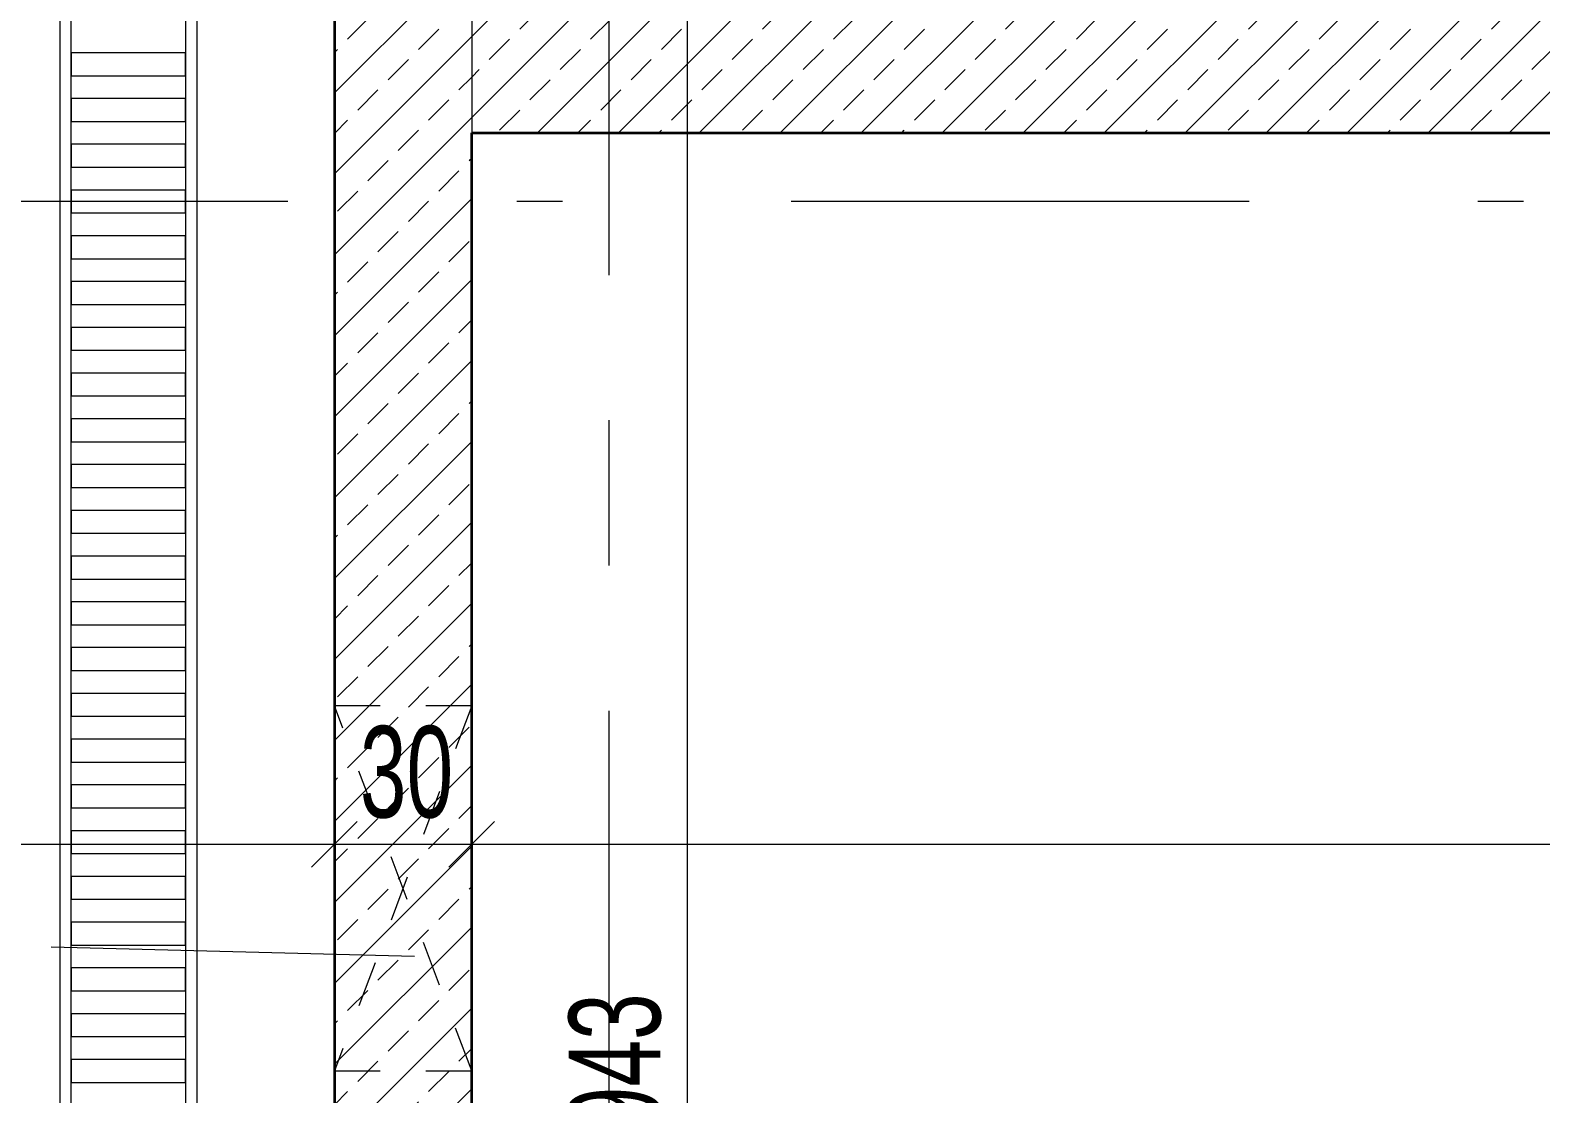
# Model space of a CAD drawing. Header units: metres. Extents: x 8 to 325, y -31 to 15.
# Drawn here: x 135.48 to 138.78, y -10.75 to -8.426 of the extents above; entities that cross this region are included whole.
import ezdxf

# ---------------------------------------------------------------- set-up
doc = ezdxf.new("R2010")
doc.units = ezdxf.units.M
for name, pattern in [('Dash', [0.6, 0.3, -0.3]), ('Dash dot', [2.1, 1, -0.5, 0.1, -0.5]), ('Dot 1_32_', [0.079375, 0, -0.079375]), ('Grid Line', [2.2225, 1.27, -0.3175, 0.3175, -0.3175])]:
    doc.linetypes.add(name, pattern=pattern)
for name, color, linetype, lineweight in [('A-ALAN', 7, 'Continuous', 9), ('A-DETY', 7, 'Continuous', 9), ('A-DETY-AKS', 7, 'Continuous', 9), ('A-DETY-KESK', 7, 'Dash', 9), ('A-DETY-OLCU', 7, 'Continuous', 9), ('A-DETY-OLCU-100', 7, 'Continuous', 9), ('A-DETY-YAZI', 7, 'Continuous', 9), ('A-DUVR', 7, 'Continuous', 9), ('A-DUVR-TARM', 7, 'Continuous', 35), ('A-VITR', 7, 'Continuous', 9)]:
    doc.layers.add(name, color=color, linetype=linetype, lineweight=lineweight)
doc.styles.add('Arial Narrow_5', font='ARIALN.TTF', dxfattribs={"width": 0.8, "height": 0.2})
doc.dimstyles.new('TKFN_ARDI_Ölçü_1_100__İç_', dxfattribs={"dimscale": 0.3048, "dimtxt": 0.204686, "dimasz": 0.328084, "dimexe": 0.328084, "dimexo": 0.0625, "dimgap": 0, "dimtad": 1, "dimdec": 0, "dimlfac": 100, "dimdsep": 46, "dimtxsty": 'Arial Narrow_5', "dimblk1": 'OBLIQUE', "dimblk2": 'OBLIQUE', "dimsah": 1, "dimcen": 0.09, "dimdle": 0.328084, "dimadec": 8, "dimazin": 0, "dimtfac": 1, "dimtdec": 4, "dimtix": 1, "dimtmove": 0, "dimatfit": 3, "dimfxl": 0.656168, "dimfxlon": 1, "dimtvp": 1, "dimtolj": 1, "dimtzin": 0, "dimarcsym": 2})
doc.dimstyles.new('TKFN_ARDI_Ölçü_1_100__İç__3', dxfattribs={"dimscale": 0.3048, "dimtxt": 0.204686, "dimasz": 0.328084, "dimexe": 0.328084, "dimexo": 0.0625, "dimgap": 0, "dimtad": 1, "dimdec": 0, "dimlfac": 100, "dimdsep": 46, "dimtxsty": 'Arial Narrow_5', "dimblk1": 'OBLIQUE', "dimblk2": 'OBLIQUE', "dimsah": 1, "dimcen": 0.09, "dimdle": 0.328084, "dimadec": 8, "dimazin": 0, "dimtfac": 1, "dimtdec": 4, "dimtix": 1, "dimtmove": 0, "dimatfit": 3, "dimfxl": 0.656168, "dimfxlon": 1, "dimtvp": 1, "dimtolj": 1, "dimtzin": 0, "dimarcsym": 2})
pattern_1 = [(45, (0, 0), (-0.08845199, 0.08845199), []), (45, (0.08846, 0), (-0.08845199, 0.08845199), [0.06255, -0.03127])]

# ---------------------------------------------------------------- blocks, each defined once
blk = doc.blocks.new('D2020_30_Izgara - 5700x300x300-7057143-_1_13_4_13_ PERON KATI _FFL_')
at = {"layer": 'A-VITR', "color": 8, "lineweight": 5, "true_color": 0x808080}
for p, q in [((-0.15, 2.85), (-0.15, -2.85)), ((0.15, -2.85), (0.15, 2.85)), ((-0.125, -2.825), (-0.125, 2.825)), ((0.125, 2.825), (0.125, -2.825)), ((0.125, 0.025), (-0.125, 0.025)), ((-0.125, 0.025), (-0.125, -0.025)), ((0.125, -0.025), (0.125, 0.025)), ((-0.125, -0.025), (0.125, -0.025)), ((0.125, -0.075), (-0.125, -0.075)), ((-0.125, -0.075), (-0.125, -0.125)), ((0.125, -0.125), (0.125, -0.075)), ((-0.125, -0.125), (0.125, -0.125)), ((0.125, -0.175), (-0.125, -0.175)), ((-0.125, -0.175), (-0.125, -0.225)), ((0.125, -0.225), (0.125, -0.175)), ((-0.125, -0.225), (0.125, -0.225)), ((0.125, -0.275), (-0.125, -0.275)), ((-0.125, -0.275), (-0.125, -0.325)), ((0.125, -0.325), (0.125, -0.275)), ((-0.125, -0.325), (0.125, -0.325)), ((0.125, -0.375), (-0.125, -0.375)), ((-0.125, -0.375), (-0.125, -0.425)), ((0.125, -0.425), (0.125, -0.375)), ((-0.125, -0.425), (0.125, -0.425)), ((0.125, -0.475), (-0.125, -0.475)), ((-0.125, -0.475), (-0.125, -0.525)), ((0.125, -0.525), (0.125, -0.475)), ((-0.125, -0.525), (0.125, -0.525)), ((0.125, -0.575), (-0.125, -0.575)), ((-0.125, -0.575), (-0.125, -0.625)), ((0.125, -0.625), (0.125, -0.575)), ((-0.125, -0.625), (0.125, -0.625)), ((0.125, -0.675), (-0.125, -0.675)), ((-0.125, -0.675), (-0.125, -0.725)), ((0.125, -0.725), (0.125, -0.675)), ((-0.125, -0.725), (0.125, -0.725)), ((0.125, -0.775), (-0.125, -0.775)), ((-0.125, -0.775), (-0.125, -0.825)), ((0.125, -0.825), (0.125, -0.775)), ((-0.125, -0.825), (0.125, -0.825)), ((0.125, -0.875), (-0.125, -0.875)), ((-0.125, -0.875), (-0.125, -0.925)), ((0.125, -0.925), (0.125, -0.875)), ((-0.125, -0.925), (0.125, -0.925)), ((0.125, -0.975), (-0.125, -0.975)), ((-0.125, -0.975), (-0.125, -1.025)), ((0.125, -1.025), (0.125, -0.975)), ((-0.125, -1.025), (0.125, -1.025)), ((0.125, -1.075), (-0.125, -1.075)), ((-0.125, -1.075), (-0.125, -1.125)), ((0.125, -1.125), (0.125, -1.075)), ((-0.125, -1.125), (0.125, -1.125)), ((0.125, -1.175), (-0.125, -1.175)), ((-0.125, -1.175), (-0.125, -1.225)), ((0.125, -1.225), (0.125, -1.175)), ((-0.125, -1.225), (0.125, -1.225)), ((0.125, -1.275), (-0.125, -1.275)), ((-0.125, -1.275), (-0.125, -1.325)), ((0.125, -1.325), (0.125, -1.275)), ((-0.125, -1.325), (0.125, -1.325)), ((0.125, -1.375), (-0.125, -1.375)), ((-0.125, -1.375), (-0.125, -1.425)), ((0.125, -1.425), (0.125, -1.375)), ((-0.125, -1.425), (0.125, -1.425)), ((0.125, -1.475), (-0.125, -1.475)), ((-0.125, -1.475), (-0.125, -1.525)), ((0.125, -1.525), (0.125, -1.475)), ((-0.125, -1.525), (0.125, -1.525)), ((0.125, -1.575), (-0.125, -1.575)), ((-0.125, -1.575), (-0.125, -1.625)), ((0.125, -1.625), (0.125, -1.575)), ((-0.125, -1.625), (0.125, -1.625)), ((0.125, -1.675), (-0.125, -1.675)), ((-0.125, -1.675), (-0.125, -1.725)), ((0.125, -1.725), (0.125, -1.675)), ((-0.125, -1.725), (0.125, -1.725)), ((0.125, -1.775), (-0.125, -1.775)), ((-0.125, -1.775), (-0.125, -1.825)), ((0.125, -1.825), (0.125, -1.775)), ((-0.125, -1.825), (0.125, -1.825)), ((0.125, -1.875), (-0.125, -1.875)), ((-0.125, -1.875), (-0.125, -1.925)), ((0.125, -1.925), (0.125, -1.875)), ((-0.125, -1.925), (0.125, -1.925)), ((0.125, -1.975), (-0.125, -1.975)), ((-0.125, -1.975), (-0.125, -2.025)), ((0.125, -2.025), (0.125, -1.975)), ((-0.125, -2.025), (0.125, -2.025)), ((0.125, -2.075), (-0.125, -2.075)), ((-0.125, -2.075), (-0.125, -2.125)), ((0.125, -2.125), (0.125, -2.075)), ((-0.125, -2.125), (0.125, -2.125)), ((0.125, -2.175), (-0.125, -2.175)), ((-0.125, -2.175), (-0.125, -2.225)), ((0.125, -2.225), (0.125, -2.175)), ((-0.125, -2.225), (0.125, -2.225))]:
    blk.add_line(p, q, dxfattribs=at)
blk = doc.blocks.new('IC-TKN-M7-S23-000-10-A1-32-K-T-6E-200_rvt-1-_1_13_4_13_ PERON KATI _FFL_')
at = {"layer": 'A-VITR', "color": 8, "lineweight": 5, "true_color": 0x808080}
blk.add_blockref('D2020_30_Izgara - 5700x300x300-7057143-_1_13_4_13_ PERON KATI _FFL_', (-169.1, -8.5), dxfattribs=at)
blk = doc.blocks.new('IC-TKN-M7-S23-000-10-A1-32-K-T-6C-200_rvt-1-_1_13_4_13_ PERON KATI _FFL_')
at = {"layer": 'A-DUVR-TARM', "lineweight": 9, "true_color": 0x787878}
h = blk.add_hatch(dxfattribs=at)
h.set_pattern_fill('FP_112', color=8, style=0, pattern_type=2)
h.set_pattern_definition(pattern_1)
h.paths.add_polyline_path([(-168.65, -11.32), (-168.35, -11.32), (-168.35, -5.68), (-168.65, -5.68), (-168.65, -11.1857)])
h = blk.add_hatch(dxfattribs=at)
h.set_pattern_fill('FP_112', color=8, style=0, pattern_type=2)
h.set_pattern_definition(pattern_1)
h.paths.add_polyline_path([(-167.2418, -8.65), (-161.73, -8.65), (-161.73, -8.35), (-168.35, -8.35), (-168.35, -8.65), (-167.42, -8.65)])
at = {"layer": 'A-DUVR', "lineweight": 35}
for p, q in [((-168.65, -5.68), (-168.65, -11.32)), ((-168.35, -8.65), (-161.73, -8.65)), ((-168.35, -11.02), (-168.35, -8.65))]:
    blk.add_line(p, q, dxfattribs=at)
at = {"layer": 'A-DUVR'}
blk.add_line((-168.35, -8.35), (-168.35, -8.65), dxfattribs=at)
blk = doc.blocks.new('Şaft Boşluğu Sembolü - Şaft Boşluğu Sembolü-4378248-_1_13_4_13_ PERON KATI _FFL_')
at = {"layer": 'A-DETY', "linetype": 'Dot 1_32_'}
for p, q in [((-0.6596, -0.5072), (0.1381, -0.2072)), ((0.1381, -0.5072), (-0.6596, -0.2072)), ((-0.6596, -0.2072), (-0.6596, -0.5072)), ((0.1381, -0.2072), (-0.6596, -0.2072)), ((0.1381, -0.5072), (0.1381, -0.2072)), ((-0.6596, -0.5072), (0.1381, -0.5072))]:
    blk.add_line(p, q, dxfattribs=at)
blk = doc.blocks.new('DIMBLOCK49-_1_13_4_13_ PERON KATI _FFL_')
at = {"layer": 'A-DETY-OLCU-100', "transparency": 16777216}
for p, q in [((136.9153, -5.98), (136.8653, -5.93)), ((136.9153, -5.98), (136.8153, -5.98)), ((136.9153, -5.98), (136.9153, -15.41)), ((136.9153, -5.98), (136.9653, -6.03)), ((136.9153, -5.98), (137.1153, -5.98)), ((136.9153, -15.41), (136.8653, -15.36)), ((136.9153, -15.41), (136.8153, -15.41)), ((136.9153, -15.41), (136.9653, -15.46)), ((136.9153, -15.41), (137.1153, -15.41))]:
    blk.add_line(p, q, dxfattribs=at)
at = {"layer": 'A-DETY-OLCU-100', "color": 0, "transparency": 16777216, "insert": (136.6568, -10.8363), "char_height": 0.2, "width": 0.339194, "attachment_point": 1, "rotation": 90, "line_spacing_factor": 0.974696, "style": 'Arial Narrow_5'}
blk.add_mtext('943', dxfattribs=at)
blk = doc.blocks.new('_Oblique')
at = {"color": 0, "linetype": 'ByBlock', "lineweight": -2}
blk.add_line((-0.5, -0.5), (0.5, 0.5), dxfattribs=at)
blk = doc.blocks.new('DIMBLOCK423-_1_13_4_13_ PERON KATI _FFL_')
at = {"layer": 'A-DETY-OLCU-100', "transparency": 16777216}
for p, q in [((124.7947, -10.2047), (124.7947, -10.0047)), ((136.1447, -10.2047), (136.1447, -10.0047)), ((124.7947, -10.2047), (124.8447, -10.1547)), ((136.1447, -10.2047), (136.1947, -10.1547)), ((124.7947, -10.2047), (124.7447, -10.2547)), ((124.7947, -10.2047), (136.1447, -10.2047)), ((124.7947, -10.2047), (124.7947, -10.3047)), ((136.1447, -10.2047), (136.0947, -10.2547)), ((136.1447, -10.2047), (136.1447, -10.3047))]:
    blk.add_line(p, q, dxfattribs=at)
at = {"layer": 'A-DETY-OLCU-100', "color": 0, "transparency": 16777216, "insert": (130.2812, -9.9462), "char_height": 0.2, "width": 0.452259, "attachment_point": 1, "line_spacing_factor": 0.974696, "style": 'Arial Narrow_5'}
blk.add_mtext('1135', dxfattribs=at)
blk = doc.blocks.new('DIMBLOCK424-_1_13_4_13_ PERON KATI _FFL_')
at = {"layer": 'A-DETY-OLCU-100', "transparency": 16777216}
for p, q in [((136.1447, -10.2047), (136.1447, -10.0047)), ((136.4447, -10.2047), (136.4447, -10.0047)), ((136.1447, -10.2047), (136.1947, -10.1547)), ((136.4447, -10.2047), (136.4947, -10.1547)), ((136.1447, -10.2047), (136.0947, -10.2547)), ((136.1447, -10.2047), (136.4447, -10.2047)), ((136.1447, -10.2047), (136.1447, -10.3047)), ((136.4447, -10.2047), (136.3947, -10.2547)), ((136.4447, -10.2047), (136.4447, -10.3047))]:
    blk.add_line(p, q, dxfattribs=at)
at = {"layer": 'A-DETY-OLCU-100', "color": 0, "transparency": 16777216, "insert": (136.2004, -9.9462), "char_height": 0.2, "width": 0.22613, "attachment_point": 1, "line_spacing_factor": 0.974696, "style": 'Arial Narrow_5'}
blk.add_mtext('30', dxfattribs=at)
blk = doc.blocks.new('DIMBLOCK425-_1_13_4_13_ PERON KATI _FFL_')
at = {"layer": 'A-DETY-OLCU-100', "transparency": 16777216}
for p, q in [((136.4447, -10.2047), (136.4447, -10.0047)), ((143.0647, -10.2047), (143.0647, -10.0047)), ((136.4447, -10.2047), (136.4947, -10.1547)), ((143.0647, -10.2047), (143.1147, -10.1547)), ((136.4447, -10.2047), (136.3947, -10.2547)), ((136.4447, -10.2047), (143.0647, -10.2047)), ((136.4447, -10.2047), (136.4447, -10.3047)), ((143.0647, -10.2047), (143.0147, -10.2547)), ((143.0647, -10.2047), (143.0647, -10.3047))]:
    blk.add_line(p, q, dxfattribs=at)
at = {"layer": 'A-DETY-OLCU-100', "color": 0, "transparency": 16777216, "insert": (139.6133, -9.9462), "char_height": 0.2, "width": 0.339194, "attachment_point": 1, "line_spacing_factor": 0.974696, "style": 'Arial Narrow_5'}
blk.add_mtext('662', dxfattribs=at)

msp = doc.modelspace()

# ---------------------------------------------------------------- linework, layer by layer
at = {"layer": 'A-ALAN', "color": 8, "true_color": 0x808080, "flags": 128}
for points in [[(136.0947, -12.05), (136.1447, -12.05), (136.1447, -11.35), (136.1447, -11.32), (136.1447, -5.68), (136.1447, -5.65), (136.1447, -4.95), (136.0947, -4.95), (130.3947, -4.95), (130.3947, -5.65), (129.1947, -5.65), (129.1947, -4.95), (127.1947, -4.95), (127.1947, -8.89), (124.7947, -8.89), (124.7947, -9.75), (124.7947, -12.05), (129.1947, -12.05), (129.1947, -11.35), (130.3947, -11.35), (130.3947, -12.05)], [(137.6747, -11.95), (143.0647, -11.95), (143.0647, -8.65), (136.4447, -8.65), (136.4447, -11.02), (137.6747, -11.02)]]:
    msp.add_lwpolyline(points, close=True, dxfattribs=at)
at = {"layer": 'A-DETY-AKS', "linetype": 'Grid Line'}
msp.add_line((136.7447, -28.9632), (136.7447, 13.6518), dxfattribs=at)
at = {"layer": 'A-DETY-KESK', "linetype": 'Dash dot'}
msp.add_line((142.343, -8.8), (124.4352, -8.8), dxfattribs=at)
at = {"layer": 'A-DETY-YAZI'}
msp.add_line((136.3194, -10.4501), (135.5256, -10.4299), dxfattribs=at)

# ---------------------------------------------------------------- block references
at = {"lineweight": 5}
for name in ['IC-TKN-M7-S23-000-10-A1-32-K-T-6C-200_rvt-1-_1_13_4_13_ PERON KATI _FFL_', 'IC-TKN-M7-S23-000-10-A1-32-K-T-6E-200_rvt-1-_1_13_4_13_ PERON KATI _FFL_']:
    msp.add_blockref(name, (304.7947, 0), dxfattribs=at)
at = {"layer": 'A-DETY', "rotation": 89.99999999999993}
msp.add_blockref('Şaft Boşluğu Sembolü - Şaft Boşluğu Sembolü-4378248-_1_13_4_13_ PERON KATI _FFL_', (135.9375, -10.0404), dxfattribs=at)

# ---------------------------------------------------------------- dimensions: what is measured, and where the dimension line sits
at = {"layer": 'A-DETY-OLCU'}
dim = msp.add_linear_dim(base=(136.9153, -15.41), p1=(137.1153, -5.98), p2=(137.1153, -15.41), angle=90, dimstyle='TKFN_ARDI_Ölçü_1_100__İç_', override={"dimpost": '<>', "dimfxl": 9.43}, dxfattribs=at)
dim.commit()
dim.dimension.update_dxf_attribs({"geometry": 'DIMBLOCK49-_1_13_4_13_ PERON KATI _FFL_', "text_midpoint": (136.8132, -10.695)})
for base, p1, p2, override, picture, middle in [((136.1447, -10.2047), (124.7947, -10.0047), (136.1447, -10.0047), {"dimpost": '<>', "dimfxl": 11.35}, 'DIMBLOCK423-_1_13_4_13_ PERON KATI _FFL_', (130.4697, -10.1026)), ((136.4447, -10.2047), (136.1447, -10.0047), (136.4447, -10.0047), {"dimpost": '<>', "dimfxl": 0.3}, 'DIMBLOCK424-_1_13_4_13_ PERON KATI _FFL_', (136.2947, -10.1026)), ((143.0647, -10.2047), (136.4447, -10.0047), (143.0647, -10.0047), {"dimpost": '<>', "dimfxl": 6.62}, 'DIMBLOCK425-_1_13_4_13_ PERON KATI _FFL_', (139.7547, -10.1026))]:
    dim = msp.add_linear_dim(base=base, p1=p1, p2=p2, dimstyle='TKFN_ARDI_Ölçü_1_100__İç__3', override=override, dxfattribs=at)
    dim.commit()
    dim.dimension.update_dxf_attribs({"geometry": picture, "text_midpoint": middle})

doc.saveas('drawing.dxf')
